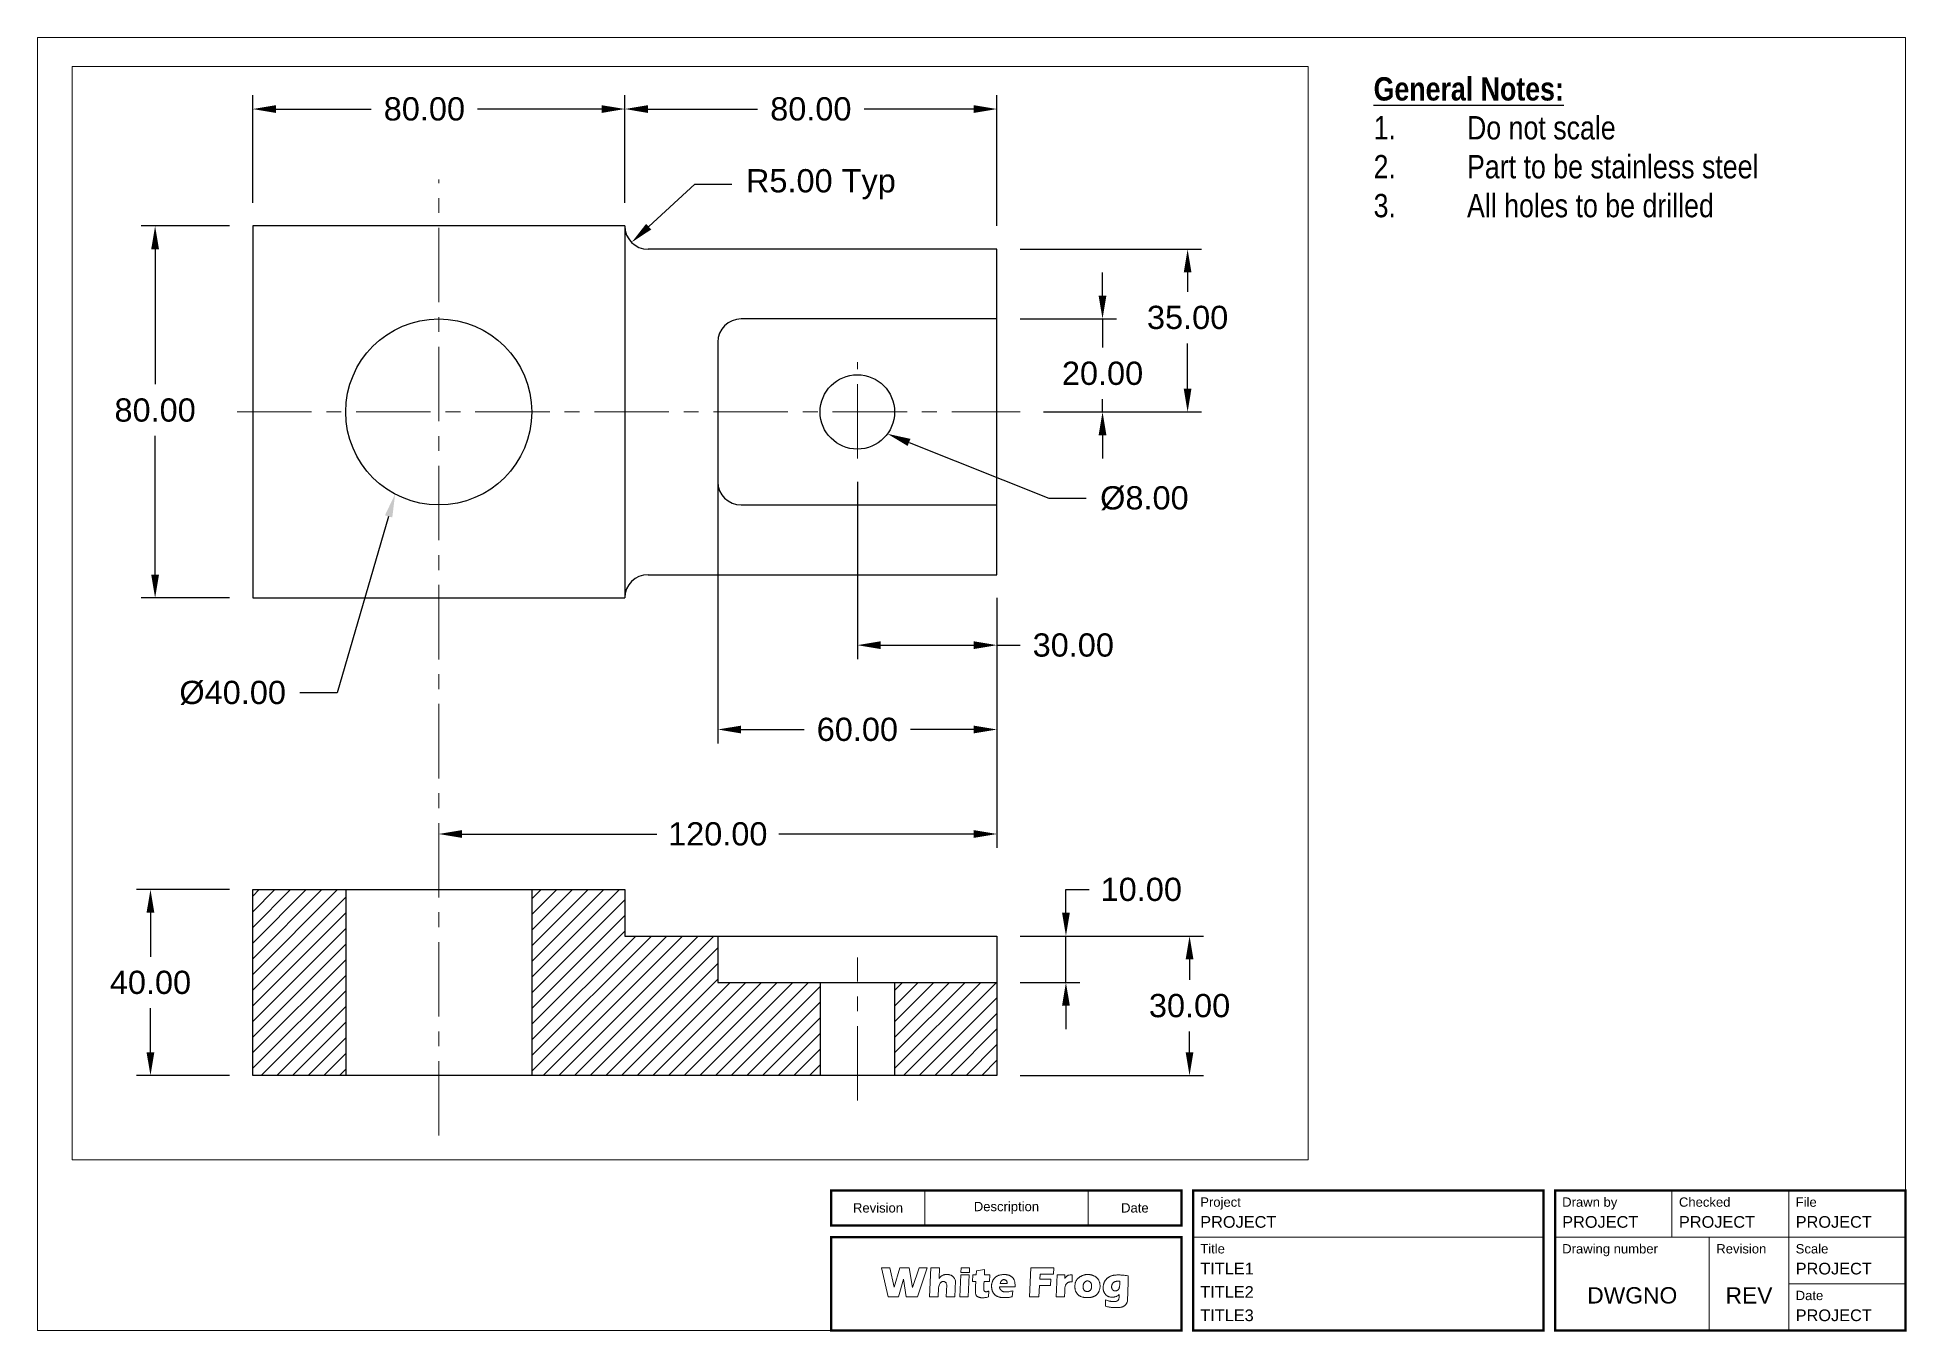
# Paper-space layout 'WF-Landscape-A3' of a CAD drawing. Header units: millimetres. Extents: x 10 to 410, y 10 to 287.
# The model-space entities are those that its viewports show. They can reach past a viewport. Long polylines and large blocks are cut down to what shows.
import ezdxf
from ezdxf import colors
from ezdxf.entities.mleader import LeaderData, LeaderLine
from ezdxf.math import Vec2, Vec3

# ---------------------------------------------------------------- set-up
doc = ezdxf.new("R2010")
doc.units = ezdxf.units.MM
doc.header["$LTSCALE"] = 0.25
doc.linetypes.add('CENTERX2', pattern=[101.6, 63.5, -12.7, 12.7, -12.7])
for name, color, linetype, lineweight in [('A-Z1-P-Title', 7, 'Continuous', 15), ('Center', 5, 'CENTERX2', 18), ('Part', 7, 'Continuous', 30)]:
    doc.layers.add(name, color=color, linetype=linetype, lineweight=lineweight)
doc.layers.add('Dimensions', color=1, linetype='Continuous')
doc.layers.add('Hatch', color=1, linetype='Continuous')
doc.styles.add('Annotative', font='arial.ttf')
doc.styles.get("Standard").update_dxf_attribs({"font": 'ARIALN.TTF', "height": 5})
doc.styles.add('WF-Text', font='arial.ttf', dxfattribs={"height": 3.5})
doc.dimstyles.new('ISO-25', dxfattribs={"dimtxt": 5, "dimasz": 5, "dimexe": 3, "dimexo": 5, "dimgap": 3, "dimtad": 0, "dimtih": 1, "dimtoh": 1, "dimzin": 1, "dimdsep": 46, "dimtxsty": 'Annotative', "dimcen": -20, "dimclrd": 1, "dimclre": 1, "dimclrt": 7, "dimazin": 0, "dimtfac": 1, "dimtix": 1, "dimtmove": 0, "dimatfit": 3, "dimfxl": 1, "dimlwd": -1, "dimlwe": -1, "dimarcsym": 0})

# ---------------------------------------------------------------- blocks, each defined once
blk = doc.blocks.new('WF-TitleSheet-A3')
at = {"layer": 'A-Z1-P-Title'}
for points in [[(255, 10), (10, 10), (10, 287), (410, 287), (410, 10), (335, 10)], [(200, 32.5), (200, 40)], [(235, 32.5), (235, 40)], [(360, 30), (360, 40)], [(385, 10), (385, 40)], [(257.5, 30), (332.5, 30)], [(335, 30), (410, 30)], [(368, 10), (368, 30)], [(190.74, 23.43), (192.51, 23.43)], [(190.74, 23.43), (192.16, 17.2)], [(192.51, 23.43), (193.45, 19.27)], [(194.64, 23.43), (193.45, 19.27)], [(195.45, 20.98), (194.37, 17.2)], [(194.64, 23.43), (196.67, 23.43)], [(195.45, 20.98), (196.06, 17.2)], [(196.67, 23.43), (197.36, 19.18)], [(197.36, 19.18), (198.78, 23.43)], [(198.46, 17.2), (200.54, 23.43)], [(198.78, 23.43), (200.54, 23.43)], [(201.33, 23.43), (201.04, 17.2)], [(201.33, 23.43), (203.18, 23.43)], [(202.97, 19.13), (203.05, 19.42), (203.12, 19.66), (203.18, 19.85), (203.25, 20), (203.31, 20.11), (203.36, 20.2), (203.42, 20.26), (203.47, 20.31), (203.53, 20.35), (203.58, 20.38), (203.63, 20.42), (203.68, 20.44), (203.73, 20.46), (203.79, 20.48), (203.84, 20.49), (203.89, 20.5), (203.94, 20.5), (204, 20.5), (204.05, 20.5), (204.1, 20.49), (204.16, 20.48), (204.21, 20.46), (204.26, 20.44), (204.31, 20.42), (204.36, 20.39), (204.41, 20.36), (204.46, 20.31), (204.51, 20.25), (204.56, 20.17), (204.61, 20.06), (204.66, 19.93), (204.72, 19.76)], [(203.18, 23.43), (203.07, 21.14)], [(203.07, 21.14), (203.23, 21.32), (203.37, 21.47), (203.5, 21.6), (203.63, 21.69), (203.74, 21.77), (203.85, 21.83), (203.95, 21.87), (204.05, 21.9), (204.14, 21.93), (204.22, 21.95), (204.3, 21.97), (204.38, 21.98), (204.46, 21.99), (204.54, 21.99), (204.62, 21.99), (204.7, 21.99), (204.79, 21.99), (204.87, 21.99), (204.96, 21.98), (205.05, 21.97), (205.14, 21.96), (205.23, 21.95), (205.32, 21.93), (205.41, 21.91), (205.49, 21.88), (205.57, 21.85), (205.65, 21.81), (205.73, 21.77), (205.81, 21.72), (205.88, 21.67), (205.96, 21.61), (206.03, 21.55), (206.11, 21.49), (206.18, 21.41), (206.26, 21.33), (206.33, 21.23), (206.4, 21.12), (206.47, 20.98), (206.54, 20.83), (206.6, 20.65)], [(206.6, 20.65), (206.44, 17.2)], [(207.72, 21.92), (207.49, 17.2)], [(207.72, 21.92), (209.53, 21.92)], [(207.79, 23.43), (207.74, 22.42)], [(207.74, 22.42), (209.56, 22.42)], [(207.79, 23.43), (209.61, 23.43)], [(209.53, 21.92), (209.31, 17.2)], [(209.61, 23.43), (209.56, 22.42)], [(210.27, 21.92), (210.2, 20.46)], [(210.2, 20.46), (210.97, 20.46)], [(210.27, 21.92), (211.04, 21.92)], [(213.68, 17.2), (213.45, 17.14), (213.23, 17.09), (213.05, 17.06), (212.88, 17.03), (212.73, 17.01), (212.6, 17), (212.48, 16.99), (212.37, 16.99), (212.27, 16.99), (212.18, 17), (212.09, 17.01), (212.01, 17.02), (211.93, 17.03), (211.85, 17.04), (211.78, 17.06), (211.71, 17.08), (211.64, 17.1), (211.57, 17.13), (211.51, 17.15), (211.44, 17.18), (211.38, 17.21), (211.32, 17.24), (211.27, 17.27), (211.22, 17.31), (211.18, 17.34), (211.14, 17.38), (211.1, 17.42), (211.07, 17.46), (211.04, 17.51), (211.01, 17.56), (210.98, 17.62), (210.96, 17.68), (210.94, 17.74), (210.92, 17.81), (210.91, 17.9), (210.89, 17.99), (210.88, 18.09), (210.87, 18.2), (210.86, 18.33), (210.86, 18.47), (210.86, 18.63), (210.86, 18.81), (210.87, 19.01), (210.88, 19.24), (210.89, 19.49), (210.91, 19.78), (210.94, 20.1), (210.97, 20.46)], [(211.08, 22.75), (211.04, 21.92)], [(212.83, 23.08), (211.08, 22.75)], [(213.74, 18.45), (213.62, 18.4), (213.5, 18.36), (213.39, 18.33), (213.29, 18.31), (213.2, 18.3), (213.12, 18.3), (213.05, 18.3), (212.99, 18.31), (212.93, 18.33), (212.88, 18.35), (212.83, 18.38), (212.8, 18.41), (212.76, 18.45), (212.74, 18.49), (212.71, 18.54), (212.69, 18.6), (212.68, 18.67), (212.67, 18.76), (212.66, 18.88), (212.66, 19.05), (212.66, 19.28), (212.67, 19.58), (212.68, 19.97), (212.71, 20.46)], [(212.71, 20.46), (213.84, 20.46)], [(212.83, 23.08), (212.77, 21.92)], [(212.77, 21.92), (213.91, 21.92)], [(213.91, 21.92), (213.84, 20.46)], [(219.35, 19.37), (219.35, 19.64), (219.34, 19.87), (219.32, 20.07), (219.3, 20.25), (219.28, 20.4), (219.25, 20.53), (219.22, 20.64), (219.18, 20.75), (219.15, 20.84), (219.11, 20.93), (219.07, 21.01), (219.02, 21.08), (218.98, 21.15), (218.93, 21.22), (218.87, 21.28), (218.81, 21.34), (218.75, 21.4), (218.68, 21.46), (218.61, 21.51), (218.54, 21.57), (218.46, 21.62), (218.38, 21.66), (218.3, 21.71), (218.22, 21.75), (218.13, 21.78), (218.05, 21.82), (217.96, 21.85), (217.87, 21.88), (217.79, 21.9), (217.7, 21.92), (217.61, 21.94), (217.52, 21.95), (217.43, 21.96), (217.33, 21.97), (217.24, 21.98), (217.15, 21.98), (217.05, 21.98), (216.96, 21.98), (216.86, 21.97), (216.76, 21.96), (216.65, 21.96), (216.54, 21.94), (216.44, 21.93), (216.33, 21.91), (216.22, 21.89), (216.11, 21.87), (216.01, 21.84), (215.9, 21.81), (215.8, 21.78), (215.71, 21.74), (215.61, 21.69), (215.52, 21.65), (215.43, 21.6), (215.35, 21.54), (215.26, 21.49), (215.19, 21.43), (215.11, 21.37), (215.04, 21.3), (214.96, 21.23), (214.9, 21.16), (214.83, 21.09), (214.77, 21.01), (214.71, 20.92), (214.66, 20.84), (214.61, 20.75), (214.56, 20.65), (214.52, 20.55), (214.48, 20.45), (214.44, 20.35), (214.41, 20.24), (214.39, 20.14), (214.36, 20.03), (214.35, 19.92), (214.33, 19.82), (214.32, 19.71), (214.32, 19.61), (214.32, 19.51), (214.32, 19.41), (214.32, 19.31), (214.33, 19.22), (214.34, 19.13), (214.35, 19.04), (214.36, 18.95), (214.37, 18.87), (214.39, 18.79), (214.41, 18.71), (214.43, 18.63), (214.45, 18.55), (214.47, 18.48), (214.5, 18.41), (214.53, 18.33), (214.57, 18.26), (214.6, 18.19), (214.64, 18.12), (214.69, 18.05), (214.73, 17.98), (214.78, 17.91), (214.84, 17.85), (214.89, 17.78), (214.95, 17.71), (215.02, 17.65), (215.09, 17.59), (215.16, 17.53), (215.24, 17.47), (215.32, 17.42), (215.4, 17.37), (215.49, 17.32), (215.58, 17.28), (215.67, 17.24), (215.77, 17.2), (215.86, 17.17), (215.96, 17.14), (216.05, 17.12), (216.15, 17.1), (216.24, 17.08), (216.34, 17.07), (216.44, 17.06), (216.54, 17.05), (216.64, 17.04), (216.74, 17.04), (216.85, 17.04), (216.95, 17.03), (217.06, 17.03), (217.17, 17.03), (217.29, 17.04), (217.4, 17.04), (217.51, 17.05), (217.62, 17.05), (217.74, 17.06), (217.85, 17.07), (217.97, 17.08), (218.09, 17.09), (218.23, 17.11), (218.37, 17.14), (218.53, 17.17), (218.71, 17.2)], [(216.16, 20.08), (216.21, 20.24), (216.26, 20.37), (216.31, 20.48), (216.37, 20.57), (216.43, 20.64), (216.5, 20.7), (216.56, 20.75), (216.61, 20.79), (216.67, 20.82), (216.72, 20.85), (216.76, 20.87), (216.81, 20.88), (216.85, 20.89), (216.9, 20.9), (216.94, 20.9), (216.99, 20.9), (217.03, 20.89), (217.08, 20.88), (217.13, 20.87), (217.18, 20.85), (217.23, 20.83), (217.27, 20.81), (217.31, 20.79), (217.35, 20.77), (217.39, 20.74), (217.43, 20.72), (217.46, 20.69), (217.49, 20.66), (217.51, 20.63), (217.54, 20.6), (217.56, 20.56), (217.58, 20.52), (217.6, 20.48), (217.61, 20.43), (217.63, 20.38), (217.64, 20.33), (217.65, 20.27), (217.66, 20.21), (217.66, 20.15), (217.67, 20.08)], [(217.67, 20.08), (216.16, 20.08)], [(222.75, 23.43), (222.46, 17.2)], [(222.75, 23.43), (227.63, 23.43)], [(224.7, 22.04), (224.65, 21.01)], [(224.65, 21.01), (226.99, 21.01)], [(224.7, 22.04), (227.56, 22.04)], [(226.99, 21.01), (226.92, 19.62)], [(227.63, 23.43), (227.56, 22.04)], [(228.37, 21.92), (228.14, 17.2)], [(228.37, 21.92), (230.03, 21.92)], [(229.95, 17.2), (229.96, 17.61), (229.97, 17.95), (229.97, 18.24), (229.98, 18.47), (229.99, 18.67), (229.99, 18.84), (230, 18.98), (230.02, 19.11), (230.03, 19.22), (230.05, 19.33), (230.07, 19.43), (230.1, 19.52), (230.12, 19.6), (230.15, 19.68), (230.19, 19.76), (230.22, 19.83), (230.26, 19.89), (230.31, 19.95), (230.35, 20.01), (230.4, 20.07), (230.46, 20.12), (230.51, 20.16), (230.57, 20.21), (230.64, 20.25), (230.7, 20.29), (230.78, 20.32), (230.87, 20.35), (230.97, 20.38), (231.09, 20.4), (231.23, 20.42), (231.4, 20.43), (231.59, 20.43)], [(231.59, 21.92), (231.32, 21.91), (231.11, 21.9), (230.93, 21.88), (230.8, 21.85), (230.69, 21.81), (230.61, 21.77), (230.55, 21.73), (230.49, 21.68), (230.44, 21.64), (230.38, 21.59), (230.34, 21.54), (230.29, 21.49), (230.25, 21.44), (230.21, 21.4), (230.17, 21.35), (230.13, 21.31), (230.1, 21.27), (230.07, 21.24), (230.04, 21.21), (230.02, 21.18), (230, 21.16), (229.99, 21.14), (229.98, 21.13), (229.98, 21.13)], [(229.98, 21.13), (230.03, 21.92)], [(231.59, 21.92), (231.59, 20.43)], [(243.58, 21.69), (243.23, 21.74), (242.93, 21.78), (242.68, 21.81), (242.46, 21.84), (242.27, 21.86), (242.1, 21.87), (241.96, 21.88), (241.82, 21.89), (241.69, 21.89), (241.57, 21.9), (241.45, 21.9), (241.33, 21.9), (241.22, 21.9), (241.11, 21.89), (241, 21.88), (240.89, 21.87), (240.77, 21.86), (240.66, 21.85), (240.55, 21.83), (240.45, 21.81), (240.34, 21.79), (240.23, 21.77), (240.13, 21.74), (240.03, 21.71), (239.93, 21.67), (239.84, 21.64), (239.75, 21.6), (239.66, 21.56), (239.58, 21.51), (239.5, 21.47), (239.42, 21.42), (239.35, 21.37), (239.27, 21.33), (239.21, 21.28), (239.14, 21.23), (239.08, 21.18), (239.02, 21.12), (238.96, 21.06), (238.9, 21), (238.84, 20.93), (238.78, 20.86), (238.72, 20.78), (238.66, 20.7), (238.6, 20.61), (238.55, 20.52), (238.5, 20.42), (238.45, 20.32), (238.41, 20.22), (238.37, 20.11), (238.33, 20), (238.3, 19.9), (238.28, 19.79), (238.26, 19.68), (238.24, 19.57), (238.23, 19.47), (238.22, 19.36), (238.21, 19.26), (238.21, 19.17), (238.21, 19.07), (238.21, 18.98), (238.22, 18.89), (238.23, 18.81), (238.24, 18.73), (238.25, 18.65), (238.27, 18.57), (238.29, 18.5), (238.31, 18.43), (238.33, 18.36), (238.36, 18.29), (238.39, 18.23), (238.42, 18.16), (238.45, 18.1), (238.48, 18.05), (238.51, 17.99), (238.55, 17.94), (238.58, 17.89), (238.62, 17.84), (238.65, 17.79), (238.69, 17.74), (238.73, 17.7), (238.77, 17.66), (238.81, 17.62), (238.85, 17.58), (238.89, 17.54), (238.94, 17.5), (238.99, 17.47), (239.03, 17.44), (239.08, 17.4), (239.14, 17.37), (239.2, 17.34), (239.25, 17.31), (239.32, 17.28), (239.38, 17.25), (239.45, 17.23), (239.52, 17.21), (239.6, 17.19), (239.67, 17.17), (239.75, 17.15), (239.83, 17.14), (239.91, 17.13), (240, 17.12), (240.08, 17.12), (240.15, 17.12), (240.23, 17.12), (240.3, 17.12), (240.37, 17.13), (240.44, 17.14), (240.51, 17.15), (240.58, 17.16), (240.65, 17.18), (240.73, 17.2), (240.8, 17.22), (240.89, 17.24), (240.97, 17.27), (241.07, 17.31), (241.17, 17.35), (241.27, 17.41), (241.39, 17.48), (241.52, 17.58), (241.66, 17.69)], [(238.74, 15.21), (238.95, 15.14), (239.14, 15.08), (239.32, 15.04), (239.48, 15), (239.63, 14.98), (239.77, 14.96), (239.91, 14.95), (240.04, 14.94), (240.17, 14.93), (240.29, 14.92), (240.42, 14.91), (240.54, 14.9), (240.67, 14.9), (240.79, 14.89), (240.9, 14.89), (241.01, 14.89), (241.12, 14.89), (241.23, 14.89), (241.33, 14.89), (241.43, 14.9), (241.53, 14.9), (241.62, 14.91), (241.71, 14.92), (241.8, 14.93), (241.88, 14.94), (241.97, 14.96), (242.05, 14.97), (242.12, 14.99), (242.2, 15.01), (242.27, 15.03), (242.34, 15.05), (242.41, 15.08), (242.48, 15.11), (242.54, 15.14), (242.6, 15.18), (242.67, 15.21), (242.73, 15.26), (242.79, 15.3), (242.84, 15.35), (242.9, 15.4), (242.96, 15.46), (243.02, 15.52), (243.07, 15.58), (243.12, 15.65), (243.17, 15.72), (243.22, 15.8), (243.27, 15.88), (243.31, 15.97), (243.35, 16.07), (243.39, 16.23), (243.42, 16.51), (243.45, 16.97), (243.49, 17.65), (243.52, 18.63), (243.55, 19.96), (243.58, 21.69)], [(241.79, 20.56), (241.62, 20.57), (241.46, 20.57), (241.31, 20.57), (241.18, 20.56), (241.07, 20.54), (240.96, 20.52), (240.87, 20.5), (240.78, 20.47), (240.7, 20.44), (240.63, 20.4), (240.56, 20.36), (240.5, 20.32), (240.45, 20.28), (240.4, 20.24), (240.35, 20.19), (240.31, 20.14), (240.27, 20.09), (240.23, 20.04), (240.19, 19.99), (240.16, 19.93), (240.13, 19.87), (240.11, 19.82), (240.09, 19.75), (240.07, 19.69), (240.05, 19.62), (240.04, 19.55), (240.03, 19.49), (240.02, 19.42), (240.02, 19.35), (240.02, 19.28), (240.03, 19.21), (240.04, 19.14), (240.05, 19.08), (240.07, 19.02), (240.09, 18.97), (240.11, 18.91), (240.13, 18.86), (240.16, 18.81), (240.19, 18.77), (240.22, 18.73), (240.25, 18.69), (240.28, 18.65), (240.32, 18.62), (240.35, 18.6), (240.39, 18.57), (240.42, 18.55), (240.47, 18.53), (240.51, 18.51), (240.56, 18.5), (240.61, 18.49), (240.66, 18.48), (240.72, 18.47), (240.77, 18.47), (240.83, 18.47), (240.89, 18.48), (240.94, 18.49), (241, 18.5), (241.06, 18.52), (241.11, 18.53), (241.17, 18.56), (241.22, 18.58), (241.28, 18.61), (241.33, 18.64), (241.37, 18.68), (241.42, 18.72), (241.46, 18.77), (241.5, 18.82), (241.54, 18.87), (241.58, 18.94), (241.61, 19.01), (241.64, 19.09), (241.67, 19.18), (241.7, 19.28), (241.72, 19.4), (241.74, 19.53), (241.75, 19.68), (241.77, 19.86), (241.78, 20.06), (241.79, 20.29), (241.79, 20.56)], [(192.16, 17.2), (194.37, 17.2)], [(196.06, 17.2), (198.46, 17.2)], [(201.04, 17.2), (202.88, 17.2)], [(202.97, 19.13), (202.88, 17.2)], [(204.72, 19.76), (204.59, 17.2)], [(204.59, 17.2), (206.44, 17.2)], [(207.49, 17.2), (209.31, 17.2)], [(213.74, 18.45), (213.68, 17.2)], [(216.02, 19.37), (219.35, 19.37)], [(218.89, 18.52), (218.62, 18.45), (218.38, 18.39), (218.17, 18.35), (217.99, 18.31), (217.83, 18.29), (217.7, 18.27), (217.58, 18.26), (217.47, 18.26), (217.37, 18.26), (217.29, 18.26), (217.21, 18.26), (217.13, 18.26), (217.06, 18.27), (217, 18.28), (216.93, 18.29), (216.87, 18.31), (216.82, 18.32), (216.76, 18.34), (216.71, 18.36), (216.65, 18.38), (216.6, 18.41), (216.55, 18.44), (216.51, 18.46), (216.46, 18.5), (216.42, 18.53), (216.38, 18.57), (216.34, 18.61), (216.3, 18.65), (216.27, 18.69), (216.24, 18.74), (216.2, 18.79), (216.17, 18.84), (216.14, 18.9), (216.11, 18.95), (216.09, 19.01), (216.06, 19.07), (216.04, 19.14), (216.03, 19.21), (216.02, 19.29), (216.02, 19.37)], [(218.71, 17.2), (218.89, 18.52)], [(222.46, 17.2), (224.47, 17.2)], [(224.58, 19.62), (224.47, 17.2)], [(224.58, 19.62), (226.92, 19.62)], [(228.14, 17.2), (229.95, 17.2)], [(241.66, 17.69), (241.66, 17.45), (241.65, 17.26), (241.64, 17.1), (241.62, 16.97), (241.6, 16.87), (241.57, 16.79), (241.55, 16.72), (241.52, 16.66), (241.49, 16.61), (241.46, 16.57), (241.44, 16.52), (241.41, 16.48), (241.37, 16.45), (241.34, 16.42), (241.3, 16.39), (241.26, 16.36), (241.22, 16.34), (241.18, 16.31), (241.13, 16.29), (241.08, 16.27), (241.03, 16.25), (240.97, 16.24), (240.92, 16.22), (240.86, 16.21), (240.8, 16.2), (240.75, 16.2), (240.68, 16.19), (240.62, 16.19), (240.56, 16.19), (240.49, 16.18), (240.43, 16.19), (240.36, 16.19), (240.29, 16.19), (240.22, 16.19), (240.14, 16.2), (240.07, 16.21), (239.99, 16.21), (239.91, 16.22), (239.83, 16.23), (239.75, 16.25), (239.67, 16.26), (239.58, 16.28), (239.48, 16.31), (239.37, 16.34), (239.25, 16.37), (239.1, 16.42), (238.93, 16.48), (238.74, 16.56)], [(238.74, 16.56), (238.74, 15.21)], [(410, 20), (385, 20)]]:
    blk.add_lwpolyline(points, dxfattribs=at)
at = {"layer": 'A-Z1-P-Title', "const_width": 0.5}
for points in [[(255, 32.5), (255, 40), (180, 40), (180, 32.5)], [(332.5, 10), (332.5, 40), (257.5, 40), (257.5, 10)], [(410, 10), (410, 40), (335, 40), (335, 10)], [(255, 10), (255, 30), (180, 30), (180, 10)]]:
    blk.add_lwpolyline(points, close=True, dxfattribs=at)
at = {"layer": 'A-Z1-P-Title'}
for points in [[(235.51, 21.93), (235.59, 21.92), (235.68, 21.9), (235.76, 21.88), (235.85, 21.85), (235.93, 21.83), (236.01, 21.8), (236.09, 21.76), (236.17, 21.73), (236.24, 21.69), (236.32, 21.65), (236.4, 21.61), (236.47, 21.56), (236.55, 21.51), (236.62, 21.47), (236.69, 21.41), (236.76, 21.36), (236.83, 21.31), (236.89, 21.25), (236.95, 21.19), (237.01, 21.13), (237.06, 21.07), (237.12, 21), (237.17, 20.92), (237.21, 20.85), (237.26, 20.76), (237.3, 20.68), (237.34, 20.58), (237.38, 20.49), (237.41, 20.38), (237.44, 20.28), (237.47, 20.17), (237.49, 20.07), (237.51, 19.95), (237.53, 19.84), (237.54, 19.73), (237.55, 19.61), (237.55, 19.49), (237.55, 19.38), (237.54, 19.26), (237.52, 19.14), (237.5, 19.02), (237.48, 18.9), (237.45, 18.78), (237.42, 18.67), (237.38, 18.56), (237.34, 18.45), (237.3, 18.35), (237.26, 18.26), (237.22, 18.18), (237.18, 18.1), (237.14, 18.03), (237.1, 17.96), (237.05, 17.9), (237.01, 17.84), (236.96, 17.78), (236.9, 17.73), (236.84, 17.67), (236.77, 17.62), (236.71, 17.56), (236.63, 17.51), (236.56, 17.46), (236.48, 17.41), (236.4, 17.36), (236.31, 17.32), (236.22, 17.28), (236.14, 17.24), (236.05, 17.21), (235.96, 17.18), (235.86, 17.15), (235.77, 17.13), (235.67, 17.1), (235.58, 17.09), (235.48, 17.07), (235.38, 17.06), (235.28, 17.05), (235.18, 17.05), (235.08, 17.04), (234.98, 17.04), (234.87, 17.04), (234.76, 17.04), (234.65, 17.05), (234.54, 17.05), (234.43, 17.06), (234.31, 17.07), (234.2, 17.08), (234.09, 17.09), (233.97, 17.11), (233.86, 17.13), (233.76, 17.16), (233.65, 17.19), (233.55, 17.22), (233.45, 17.26), (233.35, 17.3), (233.26, 17.34), (233.18, 17.39), (233.1, 17.44), (233.02, 17.49), (232.95, 17.54), (232.89, 17.6), (232.83, 17.66), (232.77, 17.72), (232.72, 17.78), (232.66, 17.84), (232.61, 17.91), (232.56, 17.98), (232.52, 18.05), (232.47, 18.13), (232.43, 18.2), (232.39, 18.28), (232.35, 18.36), (232.31, 18.44), (232.28, 18.52), (232.25, 18.61), (232.23, 18.69), (232.21, 18.78), (232.19, 18.87), (232.18, 18.96), (232.17, 19.05), (232.16, 19.13), (232.15, 19.22), (232.15, 19.31), (232.15, 19.39), (232.15, 19.48), (232.15, 19.56), (232.16, 19.65), (232.17, 19.73), (232.18, 19.82), (232.19, 19.91), (232.21, 20), (232.23, 20.09), (232.25, 20.18), (232.28, 20.28), (232.3, 20.37), (232.34, 20.46), (232.38, 20.55), (232.42, 20.64), (232.47, 20.73), (232.52, 20.81), (232.58, 20.89), (232.64, 20.97), (232.7, 21.04), (232.76, 21.11), (232.83, 21.18), (232.9, 21.24), (232.97, 21.3), (233.04, 21.35), (233.11, 21.4), (233.18, 21.45), (233.25, 21.5), (233.32, 21.54), (233.4, 21.58), (233.48, 21.62), (233.56, 21.66), (233.64, 21.7), (233.72, 21.74), (233.8, 21.77), (233.89, 21.8), (233.97, 21.84), (234.05, 21.86), (234.13, 21.89), (234.21, 21.91), (234.29, 21.93), (234.37, 21.95), (234.45, 21.96), (234.53, 21.97), (234.61, 21.98), (234.69, 21.99), (234.78, 21.99), (234.87, 21.99), (234.96, 21.99), (235.05, 21.99), (235.14, 21.98), (235.23, 21.97), (235.33, 21.96), (235.42, 21.95)], [(235.29, 20.5), (235.33, 20.46), (235.38, 20.43), (235.42, 20.39), (235.46, 20.35), (235.5, 20.31), (235.53, 20.26), (235.56, 20.21), (235.59, 20.17), (235.62, 20.11), (235.64, 20.06), (235.66, 20.01), (235.68, 19.96), (235.7, 19.9), (235.71, 19.84), (235.72, 19.79), (235.73, 19.73), (235.74, 19.66), (235.74, 19.6), (235.74, 19.54), (235.74, 19.48), (235.74, 19.41), (235.74, 19.35), (235.73, 19.28), (235.72, 19.22), (235.71, 19.16), (235.7, 19.09), (235.68, 19.03), (235.66, 18.97), (235.64, 18.92), (235.62, 18.86), (235.59, 18.81), (235.56, 18.76), (235.54, 18.71), (235.5, 18.67), (235.47, 18.63), (235.44, 18.59), (235.4, 18.56), (235.36, 18.53), (235.32, 18.5), (235.28, 18.47), (235.24, 18.45), (235.19, 18.42), (235.15, 18.4), (235.1, 18.38), (235.05, 18.37), (235, 18.36), (234.95, 18.35), (234.89, 18.34), (234.84, 18.34), (234.78, 18.34), (234.73, 18.34), (234.67, 18.35), (234.61, 18.36), (234.56, 18.37), (234.5, 18.39), (234.45, 18.4), (234.4, 18.43), (234.35, 18.45), (234.31, 18.47), (234.26, 18.5), (234.23, 18.53), (234.19, 18.56), (234.16, 18.6), (234.12, 18.64), (234.1, 18.67), (234.07, 18.71), (234.05, 18.76), (234.03, 18.8), (234.01, 18.85), (233.99, 18.9), (233.98, 18.95), (233.96, 19), (233.95, 19.05), (233.94, 19.11), (233.93, 19.17), (233.93, 19.23), (233.92, 19.29), (233.92, 19.35), (233.92, 19.41), (233.92, 19.47), (233.92, 19.53), (233.93, 19.59), (233.93, 19.65), (233.94, 19.71), (233.96, 19.77), (233.97, 19.83), (233.99, 19.88), (234.01, 19.93), (234.03, 19.99), (234.05, 20.04), (234.07, 20.08), (234.1, 20.13), (234.13, 20.17), (234.16, 20.21), (234.19, 20.25), (234.22, 20.29), (234.26, 20.33), (234.29, 20.37), (234.33, 20.4), (234.37, 20.43), (234.41, 20.47), (234.45, 20.49), (234.49, 20.52), (234.53, 20.54), (234.57, 20.56), (234.61, 20.58), (234.65, 20.59), (234.69, 20.6), (234.73, 20.6), (234.77, 20.61), (234.82, 20.61), (234.87, 20.61), (234.92, 20.6), (234.97, 20.6), (235.02, 20.59), (235.08, 20.58), (235.13, 20.56), (235.18, 20.54), (235.24, 20.52)]]:
    blk.add_lwpolyline(points, close=True, dxfattribs=at)
at = {"layer": 'A-Z1-P-Title', "color": 8, "char_height": 2, "style": 'WF-Text'}
for s, insert, width, attachment_point in [('Revision', (190, 36.25), 20, 5), ('Description', (217.5, 36.25), 35, 5), ('Date', (245, 36.25), 20, 5), ('Project', (259, 38.5), 18.763, 1), ('Drawn by', (336.5, 38.5), 18.763, 1), ('Checked', (361.5, 38.5), 18.763, 1), ('File', (386.5, 38.5), 18.763, 1), ('Title', (259, 28.5), 18.763, 1), ('Drawing number', (336.5, 28.5), 25.2887, 1), ('Revision', (369.5, 28.5), 18.763, 1), ('Scale', (386.5, 28.5), 18.763, 1), ('Date', (386.5, 18.5), 18.763, 1)]:
    blk.add_mtext(s, dxfattribs=dict(at, insert=insert, width=width, attachment_point=attachment_point))
at = {"layer": 'A-Z1-P-Title', "style": 'WF-Text'}
for s, insert, char_height, width, attachment_point in [('PROJECT', (259, 34.5), 2.5, 18.763, 1), ('PROJECT', (336.5, 34.5), 2.5, 18.763, 1), ('PROJECT', (361.5, 34.5), 2.5, 18.763, 1), ('PROJECT', (386.5, 34.5), 2.5, 18.763, 1), ('TITLE1', (259, 24.5), 2.5, 18.763, 1), ('PROJECT', (386.5, 24.5), 2.5, 18.763, 1), ('TITLE2', (259, 19.5), 2.5, 18.763, 1), ('DWGNO', (351.5, 17.5), 3.5, 33, 5), ('REV', (376.5, 17.5), 3.5, 17, 5), ('TITLE3', (259, 14.5), 2.5, 18.763, 1), ('PROJECT', (386.5, 14.5), 2.5, 18.763, 1)]:
    blk.add_mtext(s, dxfattribs=dict(at, insert=insert, char_height=char_height, width=width, attachment_point=attachment_point))
blk = doc.blocks.new('*D1')
at = {"layer": 'Defpoints', "color": 0, "transparency": 16777216}
for p in [(114.95, 272.55), (93.97, 192.55), (114.95, 192.55)]:
    blk.add_point(p, dxfattribs=at)
at = {"layer": 'Dimensions', "color": 1, "transparency": 16777216}
for p, q in [((109.95, 272.55), (90.97, 272.55)), ((93.97, 267.55), (93.97, 238.49)), ((93.97, 197.55), (93.97, 227.38)), ((109.95, 192.55), (90.97, 192.55))]:
    blk.add_line(p, q, dxfattribs=at)
for points in [[(93.13, 267.55), (94.8, 267.55), (93.97, 272.55)], [(93.13, 197.55), (94.8, 197.55), (93.97, 192.55)]]:
    blk.add_solid(points, dxfattribs=at)
at = {"layer": 'Dimensions', "color": 7, "transparency": 16777216, "insert": (93.97, 232.93), "char_height": 5, "attachment_point": 5, "style": 'Annotative'}
blk.add_mtext('80.00', dxfattribs=at)
blk = doc.blocks.new('*D2')
at = {"layer": 'Defpoints', "color": 0, "transparency": 16777216}
for p in [(274.95, 252.55), (274.95, 232.55), (297.66, 232.55)]:
    blk.add_point(p, dxfattribs=at)
at = {"layer": 'Dimensions', "color": 1, "transparency": 16777216}
for p, q in [((297.66, 257.55), (297.66, 262.55)), ((279.95, 252.55), (300.66, 252.55)), ((297.66, 252.55), (297.66, 246.38)), ((297.66, 232.55), (297.66, 235.28)), ((297.66, 227.55), (297.66, 222.55))]:
    blk.add_line(p, q, dxfattribs=at)
for points in [[(296.82, 257.55), (298.49, 257.55), (297.66, 252.55)], [(296.82, 227.55), (298.49, 227.55), (297.66, 232.55)]]:
    blk.add_solid(points, dxfattribs=at)
at = {"layer": 'Dimensions', "color": 7, "transparency": 16777216, "insert": (297.66, 240.83), "char_height": 5, "attachment_point": 5, "style": 'Annotative'}
blk.add_mtext('20.00', dxfattribs=at)
blk = doc.blocks.new('*D3')
at = {"layer": 'Defpoints', "color": 0, "transparency": 16777216}
for p in [(274.95, 267.55), (315.95, 267.55), (279.95, 232.55)]:
    blk.add_point(p, dxfattribs=at)
at = {"layer": 'Dimensions', "color": 1, "transparency": 16777216}
for p, q in [((279.95, 267.55), (318.95, 267.55)), ((315.95, 262.55), (315.95, 258.4)), ((315.95, 237.55), (315.95, 247.29)), ((284.95, 232.55), (318.95, 232.55))]:
    blk.add_line(p, q, dxfattribs=at)
for points in [[(315.12, 262.55), (316.78, 262.55), (315.95, 267.55)], [(315.12, 237.55), (316.78, 237.55), (315.95, 232.55)]]:
    blk.add_solid(points, dxfattribs=at)
at = {"layer": 'Dimensions', "color": 7, "transparency": 16777216, "insert": (315.95, 252.85), "char_height": 5, "attachment_point": 5, "style": 'Annotative'}
blk.add_mtext('35.00', dxfattribs=at)
blk = doc.blocks.new('*D4')
at = {"layer": 'Defpoints', "color": 0, "transparency": 16777216}
for p in [(244.95, 222.53), (274.95, 197.55), (244.95, 182.39)]:
    blk.add_point(p, dxfattribs=at)
at = {"layer": 'Dimensions', "color": 1, "transparency": 16777216}
for p, q in [((244.95, 217.53), (244.95, 179.39)), ((274.95, 192.55), (274.95, 179.39)), ((249.95, 182.39), (269.95, 182.39)), ((274.95, 182.39), (279.95, 182.39))]:
    blk.add_line(p, q, dxfattribs=at)
for points in [[(249.95, 183.22), (249.95, 181.55), (244.95, 182.39)], [(269.95, 183.22), (269.95, 181.55), (274.95, 182.39)]]:
    blk.add_solid(points, dxfattribs=at)
at = {"layer": 'Dimensions', "color": 7, "transparency": 16777216, "insert": (291.37, 182.39), "char_height": 5, "attachment_point": 5, "style": 'Annotative'}
blk.add_mtext('30.00', dxfattribs=at)
blk = doc.blocks.new('*D5')
at = {"layer": 'Defpoints', "color": 0, "transparency": 16777216}
for p in [(214.95, 232.55), (274.95, 197.55), (214.95, 164.25)]:
    blk.add_point(p, dxfattribs=at)
at = {"layer": 'Dimensions', "color": 1, "transparency": 16777216}
for p, q in [((214.95, 227.55), (214.95, 161.25)), ((274.95, 192.55), (274.95, 161.25)), ((219.95, 164.25), (233.5, 164.25)), ((269.95, 164.25), (256.39, 164.25))]:
    blk.add_line(p, q, dxfattribs=at)
for points in [[(219.95, 165.08), (219.95, 163.41), (214.95, 164.25)], [(269.95, 165.08), (269.95, 163.41), (274.95, 164.25)]]:
    blk.add_solid(points, dxfattribs=at)
at = {"layer": 'Dimensions', "color": 7, "transparency": 16777216, "insert": (244.95, 164.25), "char_height": 5, "attachment_point": 5, "style": 'Annotative'}
blk.add_mtext('60.00', dxfattribs=at)
blk = doc.blocks.new('*D6')
at = {"layer": 'Defpoints', "color": 0, "transparency": 16777216}
for p in [(154.95, 197.55), (274.95, 197.55), (154.95, 141.77)]:
    blk.add_point(p, dxfattribs=at)
at = {"layer": 'Dimensions', "color": 1, "transparency": 16777216}
for p, q in [((274.95, 192.55), (274.95, 138.77)), ((159.95, 141.77), (201.81, 141.77)), ((269.95, 141.77), (228.08, 141.77))]:
    blk.add_line(p, q, dxfattribs=at)
for points in [[(159.95, 142.61), (159.95, 140.94), (154.95, 141.77)], [(269.95, 142.61), (269.95, 140.94), (274.95, 141.77)]]:
    blk.add_solid(points, dxfattribs=at)
at = {"layer": 'Dimensions', "color": 7, "transparency": 16777216, "insert": (214.94, 141.77), "char_height": 5, "attachment_point": 5, "style": 'Annotative'}
blk.add_mtext('120.00', dxfattribs=at)
blk = doc.blocks.new('*D8')
at = {"layer": 'Defpoints', "color": 0, "transparency": 16777216}
for p in [(274.95, 119.83), (316.37, 119.83), (274.95, 89.83)]:
    blk.add_point(p, dxfattribs=at)
at = {"layer": 'Dimensions', "color": 1, "transparency": 16777216}
for p, q in [((279.95, 119.83), (319.37, 119.83)), ((316.37, 114.83), (316.37, 110.39)), ((316.37, 94.83), (316.37, 99.28)), ((279.95, 89.83), (319.37, 89.83))]:
    blk.add_line(p, q, dxfattribs=at)
for points in [[(315.53, 114.83), (317.2, 114.83), (316.37, 119.83)], [(315.53, 94.83), (317.2, 94.83), (316.37, 89.83)]]:
    blk.add_solid(points, dxfattribs=at)
at = {"layer": 'Dimensions', "color": 7, "transparency": 16777216, "insert": (316.37, 104.83), "char_height": 5, "attachment_point": 5, "style": 'Annotative'}
blk.add_mtext('30.00', dxfattribs=at)
blk = doc.blocks.new('*D9')
at = {"layer": 'Defpoints', "color": 0, "transparency": 16777216}
for p in [(194.95, 297.7), (114.95, 272.55), (194.95, 272.55)]:
    blk.add_point(p, dxfattribs=at)
at = {"layer": 'Dimensions', "color": 1, "transparency": 16777216}
for p, q in [((114.95, 277.55), (114.95, 300.7)), ((119.95, 297.7), (140.43, 297.7)), ((189.95, 297.7), (163.29, 297.7)), ((194.95, 277.55), (194.95, 300.7))]:
    blk.add_line(p, q, dxfattribs=at)
for points in [[(119.95, 298.53), (119.95, 296.86), (114.95, 297.7)], [(189.95, 298.53), (189.95, 296.86), (194.95, 297.7)]]:
    blk.add_solid(points, dxfattribs=at)
at = {"layer": 'Dimensions', "color": 7, "transparency": 16777216, "insert": (151.86, 297.7), "char_height": 5, "attachment_point": 5, "style": 'Annotative'}
blk.add_mtext('80.00', dxfattribs=at)
blk = doc.blocks.new('*D10')
at = {"layer": 'Defpoints', "color": 0, "transparency": 16777216}
for p in [(274.95, 297.7), (194.95, 272.55), (274.95, 267.55)]:
    blk.add_point(p, dxfattribs=at)
at = {"layer": 'Dimensions', "color": 1, "transparency": 16777216}
for p, q in [((194.95, 277.55), (194.95, 300.7)), ((199.95, 297.7), (223.51, 297.7)), ((269.95, 297.7), (246.38, 297.7)), ((274.95, 272.55), (274.95, 300.7))]:
    blk.add_line(p, q, dxfattribs=at)
for points in [[(199.95, 298.53), (199.95, 296.86), (194.95, 297.7)], [(269.95, 298.53), (269.95, 296.86), (274.95, 297.7)]]:
    blk.add_solid(points, dxfattribs=at)
at = {"layer": 'Dimensions', "color": 7, "transparency": 16777216, "insert": (234.95, 297.7), "char_height": 5, "attachment_point": 5, "style": 'Annotative'}
blk.add_mtext('80.00', dxfattribs=at)
blk = doc.blocks.new('*D11')
at = {"layer": 'Defpoints', "color": 0, "transparency": 16777216}
for p in [(274.95, 119.83), (274.95, 109.83), (289.79, 109.83)]:
    blk.add_point(p, dxfattribs=at)
at = {"layer": 'Dimensions', "color": 1, "transparency": 16777216}
for p, q in [((289.79, 124.83), (289.79, 129.83)), ((289.79, 129.83), (294.79, 129.83)), ((279.95, 119.83), (292.79, 119.83)), ((289.79, 109.83), (289.79, 119.83)), ((279.95, 109.83), (292.79, 109.83)), ((289.79, 104.83), (289.79, 99.83))]:
    blk.add_line(p, q, dxfattribs=at)
for points in [[(288.96, 124.83), (290.63, 124.83), (289.79, 119.83)], [(288.96, 104.83), (290.63, 104.83), (289.79, 109.83)]]:
    blk.add_solid(points, dxfattribs=at)
at = {"layer": 'Dimensions', "color": 7, "transparency": 16777216, "insert": (305.99, 129.83), "char_height": 5, "attachment_point": 5, "style": 'Annotative'}
blk.add_mtext('10.00', dxfattribs=at)
blk = doc.blocks.new('*D12')
at = {"layer": 'Defpoints', "color": 0, "transparency": 16777216}
for p in [(114.95, 129.83), (92.97, 89.83), (114.95, 89.83)]:
    blk.add_point(p, dxfattribs=at)
at = {"layer": 'Hatch', "color": 1, "transparency": 16777216}
for p, q in [((109.95, 129.83), (89.97, 129.83)), ((92.97, 124.83), (92.97, 115.38)), ((92.97, 94.83), (92.97, 104.28)), ((109.95, 89.83), (89.97, 89.83))]:
    blk.add_line(p, q, dxfattribs=at)
for points in [[(92.13, 124.83), (93.8, 124.83), (92.97, 129.83)], [(92.13, 94.83), (93.8, 94.83), (92.97, 89.83)]]:
    blk.add_solid(points, dxfattribs=at)
at = {"layer": 'Hatch', "color": 7, "transparency": 16777216, "insert": (92.97, 109.83), "char_height": 5, "attachment_point": 5, "style": 'Annotative'}
blk.add_mtext('40.00', dxfattribs=at)

msp = doc.modelspace()

# ---------------------------------------------------------------- hatches: boundary and pattern name
at = {"layer": 'Hatch'}
h = msp.add_hatch(dxfattribs=at)
h.set_pattern_fill('ANSI31', color=256, scale=0.75)
h.paths.add_polyline_path([(134.946, 129.832), (114.946, 129.832), (114.946, 89.832), (134.946, 89.832)])
h.paths.add_polyline_path([(214.946, 119.832), (194.946, 119.832), (194.946, 129.832), (174.946, 129.832), (174.946, 89.832), (236.946, 89.832), (236.946, 109.832), (214.946, 109.832)])
h.paths.add_polyline_path([(274.946, 109.832), (252.946, 109.832), (252.946, 89.832), (274.946, 89.832)])

# ---------------------------------------------------------------- linework, layer by layer
at = {"layer": 'Center'}
for p, q in [((154.946, 76.912), (154.946, 282.548)), ((244.946, 222.528), (244.946, 243.268)), ((111.592, 232.548), (279.946, 232.548)), ((244.946, 84.441), (244.946, 115.181))]:
    msp.add_line(p, q, dxfattribs=at)
at = {"layer": 'Part'}
for p, q in [((194.946, 272.548), (114.946, 272.548)), ((114.946, 272.548), (114.946, 192.548)), ((194.946, 272.548), (194.946, 272.548)), ((194.946, 272.548), (194.946, 192.548)), ((274.946, 267.548), (199.946, 267.548)), ((274.946, 197.548), (274.946, 267.548)), ((274.946, 252.548), (219.946, 252.548)), ((214.946, 247.548), (214.946, 217.548)), ((219.946, 212.548), (274.946, 212.548)), ((199.946, 197.548), (274.946, 197.548)), ((114.946, 192.548), (194.946, 192.548)), ((194.946, 192.548), (194.946, 192.548)), ((114.946, 129.832), (194.946, 129.832)), ((114.946, 89.832), (114.946, 129.832)), ((134.946, 129.832), (134.946, 89.832)), ((174.946, 129.832), (174.946, 89.832)), ((194.946, 129.832), (194.946, 119.832)), ((194.946, 119.832), (214.946, 119.832)), ((214.946, 119.832), (214.946, 109.832)), ((214.946, 119.832), (274.946, 119.832)), ((274.946, 119.832), (274.946, 109.832)), ((214.946, 109.832), (274.946, 109.832)), ((236.946, 109.832), (236.946, 89.832)), ((252.946, 109.832), (252.946, 89.832)), ((274.946, 109.832), (274.946, 89.832)), ((274.946, 89.832), (114.946, 89.832))]:
    msp.add_line(p, q, dxfattribs=at)
for centre, radius in [((154.946, 232.548), 20), ((244.946, 232.548), 8)]:
    msp.add_circle(centre, radius, dxfattribs=at)
for centre, start, end in [((199.946, 272.548), 180, 270), ((219.946, 247.548), 90, 180), ((219.946, 217.548), 180, 270), ((199.946, 192.548), 90, 180)]:
    msp.add_arc(centre, 5, start, end, dxfattribs=at)

# ---------------------------------------------------------------- dimensions: what is measured, and where the dimension line sits
at = {"layer": 'Dimensions'}
for base, p1, p2, picture, middle in [((194.946, 297.696), (114.946, 272.548), (194.946, 272.548), '*D9', (151.863, 297.696)), ((214.946, 164.245), (274.946, 197.548), (214.946, 232.548), '*D5', (244.946, 164.245)), ((244.946, 182.387), (274.946, 197.548), (244.946, 222.528), '*D4', (291.372, 182.387))]:
    dim = msp.add_linear_dim(base=base, p1=p1, p2=p2, dimstyle='ISO-25', dxfattribs=at)
    dim.commit()
    dim.dimension.update_dxf_attribs({"geometry": picture, "text_midpoint": middle, "dimtype": 160})
dim = msp.add_linear_dim(base=(274.946, 297.696), p1=(194.946, 272.548), p2=(274.946, 267.548), dimstyle='ISO-25', override={"dimtmove": 1}, dxfattribs=at)
dim.commit()
dim.dimension.update_dxf_attribs({"geometry": '*D10', "text_midpoint": (234.946, 297.696)})
for base, p1, p2, picture, middle in [((93.966, 192.548), (114.946, 272.548), (114.946, 192.548), '*D1', (93.966, 232.933)), ((289.793, 109.832), (274.946, 119.832), (274.946, 109.832), '*D11', (305.985, 129.832))]:
    dim = msp.add_linear_dim(base=base, p1=p1, p2=p2, angle=90, dimstyle='ISO-25', dxfattribs=at)
    dim.commit()
    dim.dimension.update_dxf_attribs({"geometry": picture, "text_midpoint": middle, "dimtype": 160})
for base, p1, p2, override, picture, middle in [((315.948, 267.548), (279.946, 232.548), (274.946, 267.548), {"dimtmove": 1}, '*D3', (315.948, 252.846)), ((297.658, 232.548), (274.946, 252.548), (274.946, 232.548), {"dimse2": 1}, '*D2', (297.658, 240.829))]:
    dim = msp.add_linear_dim(base=base, p1=p1, p2=p2, angle=90, dimstyle='ISO-25', override=override, dxfattribs=at)
    dim.commit()
    dim.dimension.update_dxf_attribs({"geometry": picture, "text_midpoint": middle, "dimtype": 160})
dim = msp.add_linear_dim(base=(154.946, 141.772), p1=(274.946, 197.548), p2=(154.946, 197.548), dimstyle='ISO-25', override={"dimse2": 1}, dxfattribs=at)
dim.commit()
dim.dimension.update_dxf_attribs({"geometry": '*D6', "text_midpoint": (214.945, 141.772), "dimtype": 160})
dim = msp.add_linear_dim(base=(316.365, 119.832), p1=(274.946, 89.832), p2=(274.946, 119.832), angle=90, dimstyle='ISO-25', dxfattribs=at)
dim.commit()
dim.dimension.update_dxf_attribs({"geometry": '*D8', "text_midpoint": (316.365, 104.832)})
at = {"layer": 'Hatch'}
dim = msp.add_linear_dim(base=(92.966, 89.832), p1=(114.946, 129.832), p2=(114.946, 89.832), angle=90, dimstyle='ISO-25', dxfattribs=at)
dim.commit()
dim.dimension.update_dxf_attribs({"geometry": '*D12', "text_midpoint": (92.966, 109.832)})

# ---------------------------------------------------------------- leaders
at = {"layer": 'Dimensions'}
ml = msp.add_multileader_mtext('Standard', dxfattribs=at)
ml.set_content('R5.00 Typ', color=7, style='Annotative')
ml.set_leader_properties(color=1)
ml.build(insert=Vec2(0, 0))
ml.multileader.update_dxf_attribs({"arrow_head_size": 5})
ctx = ml.context
ctx.base_point, ctx.char_height, ctx.arrow_head_size, ctx.landing_gap_size, ctx.plane_origin = Vec3(217.995, 281.54), 5, 5, 3, Vec3(196.41, 269.013)
notes = []
notes.append((ctx, [(0, (1, 1, 0), (209.995, 281.54), (1, 0), 8, [(0, [(196.41, 269.013)], 0, [])])]))
ctx.mtext.insert, ctx.mtext.flow_direction = Vec3(220.995, 284.775), 5
ml = msp.add_multileader_mtext('Standard', dxfattribs=at)
ml.set_content('%%C8.00', color=7, style='Annotative')
ml.set_leader_properties(color=1)
ml.build(insert=Vec2(0, 0))
ml.multileader.update_dxf_attribs({"arrow_head_size": 5})
ctx = ml.context
ctx.base_point, ctx.char_height, ctx.arrow_head_size, ctx.landing_gap_size, ctx.plane_origin = Vec3(294.148, 213.975), 5, 5, 3, Vec3(251.418, 227.846)
notes.append((ctx, [(0, (1, 1, 0), (286.148, 213.975), (1, 0), 8, [(0, [(251.418, 227.846)], 0, [])])]))
ctx.mtext.insert, ctx.mtext.flow_direction = Vec3(297.148, 216.576), 5
at = {"layer": 'Hatch'}
ml = msp.add_multileader_mtext('Standard', dxfattribs=at)
ml.set_content('%%C40.00', color=7, style='Annotative')
ml.set_leader_properties(color=1)
ml.build(insert=Vec2(0, 0))
ml.multileader.update_dxf_attribs({"arrow_head_size": 5})
ctx = ml.context
ctx.base_point, ctx.char_height, ctx.arrow_head_size, ctx.landing_gap_size, ctx.plane_origin = Vec3(96.804, 172.12), 5, 5, 3, Vec3(145.571, 214.882)
ctx.text_align_type = 2
notes.append((ctx, [(0, (1, 1, 0), (133.099, 172.12), (-1, 0), 8, [(0, [(145.571, 214.882)], 0, [])])]))
ctx.mtext.insert, ctx.mtext.alignment, ctx.mtext.flow_direction = Vec3(122.099, 174.721), 3, 5
for ctx, leaders in notes:
    for number, flags, end, landing, length, lines in leaders:
        leader = LeaderData()
        leader.index, (leader.has_last_leader_line, leader.has_dogleg_vector, leader.attachment_direction) = number, flags
        leader.last_leader_point, leader.dogleg_vector, leader.dogleg_length = Vec3(end), Vec3(landing), length
        for number, points, colour, breaks in lines:
            line = LeaderLine()
            line.index, line.vertices, line.color, line.breaks = number, Vec3.list(points), colors.encode_raw_color(colour), breaks
            leader.lines.append(line)
        ctx.leaders.append(leader)

psp = doc.layouts.new('WF-Landscape-A3')

# ---------------------------------------------------------------- block references
at = {"layer": 'Part'}
psp.add_blockref('WF-TitleSheet-A3', (0, 0), dxfattribs=at)

# ---------------------------------------------------------------- texts
at = {"layer": 'Part', "insert": (296.12, 278.47), "char_height": 5, "attachment_point": 1}
psp.add_mtext_dynamic_manual_height_columns('{\\fArial Narrow|b1|i0|c0|p34;\\LGeneral Notes:\\P\\pxi-2,l3,t4;}1.^IDo not scale\\P2.^IPart to be stainless steel\\P3.^IAll holes to be drilled', width=106.7365, gutter_width=25, heights=[0], dxfattribs=at)

# ---------------------------------------------------------------- viewports
at = {"layer": 'Part'}
psp.add_viewport(center=(149.78, 163.65), size=(264.71, 234.2115), view_center_point=(209.006, 189.264), view_height=235.16279, dxfattribs=at)

doc.saveas('drawing.dxf')
